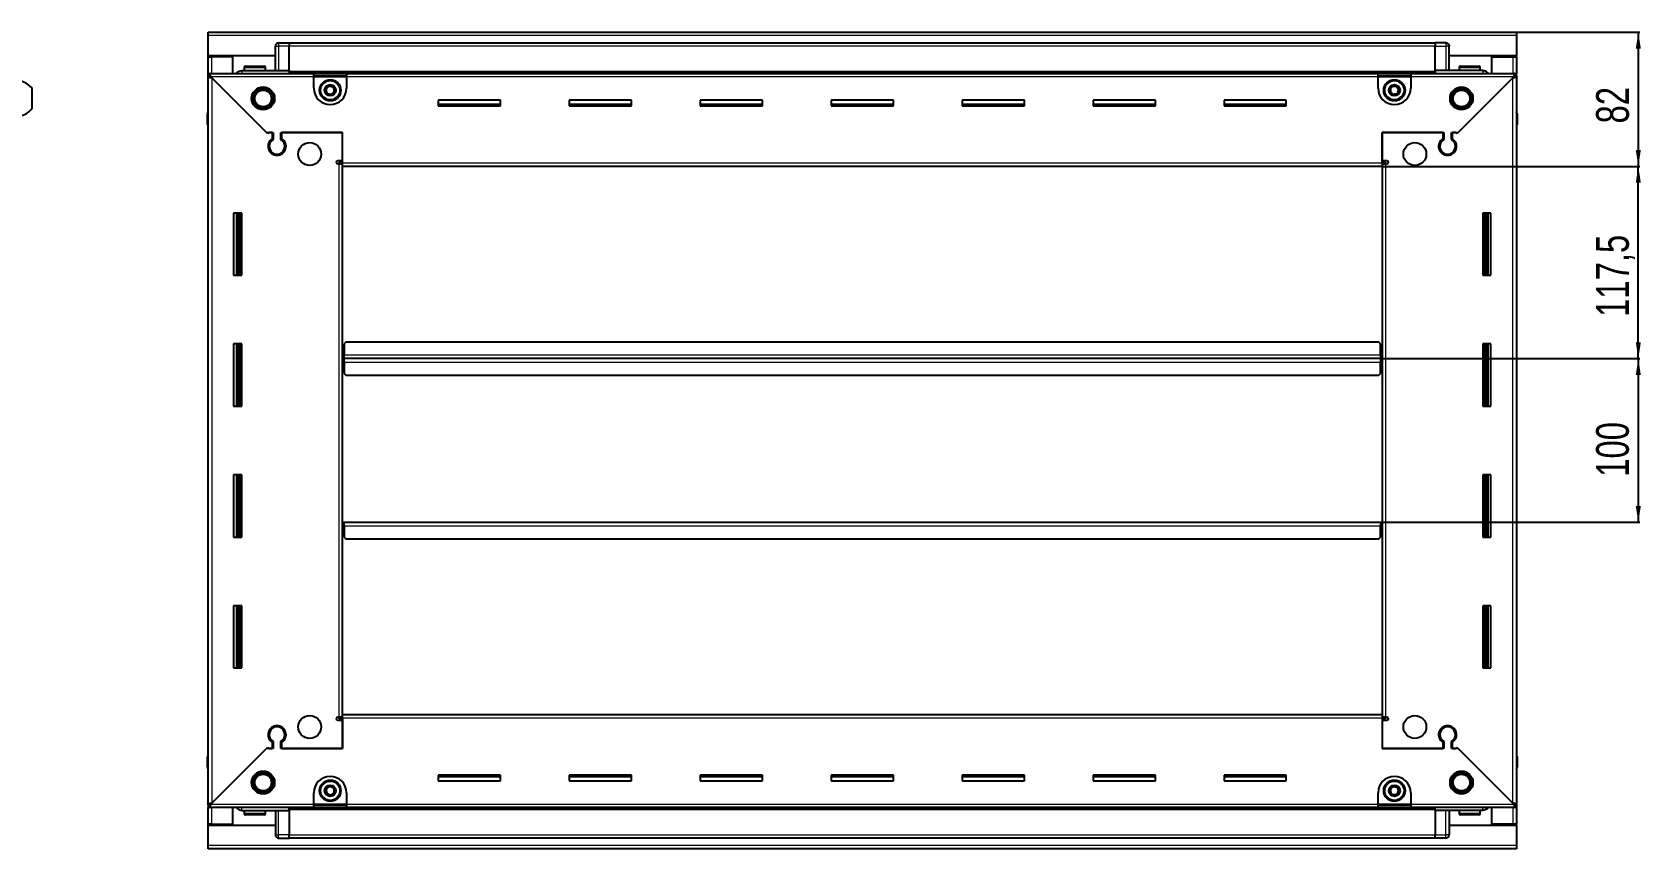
# Model space of a CAD drawing. Header units: millimetres. Extents: x 834 to 5053, y -1209 to 1858.
# Drawn here: x 4070 to 5053, y 1227 to 1726 of the extents above; entities that cross this region are included whole.
import ezdxf

# ---------------------------------------------------------------- set-up
doc = ezdxf.new("R2010")
doc.units = ezdxf.units.MM
doc.layers.add('FORMAT', color=7, linetype='Continuous')
doc.styles.add('SLDTEXTSTYLE0', font='TXT', dxfattribs={"width": 0.75})
doc.dimstyles.new('SLDDIMSTYLE0', dxfattribs={"dimtxt": 20, "dimasz": 10, "dimexe": 0, "dimexo": 0.0625, "dimgap": 5, "dimtad": 2, "dimdec": 1, "dimrnd": 1e-09, "dimzin": 12, "dimdsep": 46, "dimtxsty": 'SLDTEXTSTYLE0', "dimsah": 1, "dimcen": 0.09, "dimadec": 0, "dimazin": 3, "dimtfac": 1, "dimtofl": 0, "dimtmove": 0, "dimatfit": 3, "dimfxl": 0, "dimfrac": 2, "dimtolj": 1, "dimtzin": 12, "dimarcsym": 0})

# ---------------------------------------------------------------- blocks, each defined once
blk = doc.blocks.new('_D_5')
at = {"layer": 'FORMAT'}
for p, q in [((4976.59, 1726.26), (5052.08, 1726.26)), ((5051.08, 1726.26), (5051.08, 1644.26)), ((4894.59, 1644.26), (5052.08, 1644.26))]:
    blk.add_line(p, q, dxfattribs=at)
for points in [[(5051.08, 1726.26), (5049.54, 1716.26), (5052.62, 1716.26)], [(5051.08, 1644.26), (5052.62, 1654.26), (5049.54, 1654.26)]]:
    blk.add_solid(points, dxfattribs=at)
at = {"layer": 'FORMAT', "insert": (5025.3, 1670.48), "char_height": 20, "attachment_point": 1, "rotation": 90, "style": 'SLDTEXTSTYLE0'}
blk.add_mtext('82', dxfattribs=at)
blk = doc.blocks.new('_D_6')
at = {"layer": 'FORMAT'}
for p, q in [((4894.59, 1644.26), (5052.08, 1644.26)), ((5051.08, 1526.76), (5051.08, 1644.26)), ((4893.59, 1526.76), (5052.08, 1526.76))]:
    blk.add_line(p, q, dxfattribs=at)
for points in [[(5051.08, 1644.26), (5049.54, 1634.26), (5052.62, 1634.26)], [(5051.08, 1526.76), (5052.62, 1536.76), (5049.54, 1536.76)]]:
    blk.add_solid(points, dxfattribs=at)
at = {"layer": 'FORMAT', "insert": (5025.3, 1552.26), "char_height": 20, "attachment_point": 1, "rotation": 90, "style": 'SLDTEXTSTYLE0'}
blk.add_mtext('117,5', dxfattribs=at)
blk = doc.blocks.new('_D_7')
at = {"layer": 'FORMAT'}
for p, q in [((4893.59, 1526.76), (5052.08, 1526.76)), ((5051.08, 1526.76), (5051.08, 1426.76)), ((4893.59, 1426.76), (5052.08, 1426.76))]:
    blk.add_line(p, q, dxfattribs=at)
for points in [[(5051.08, 1526.76), (5049.54, 1516.76), (5052.62, 1516.76)], [(5051.08, 1426.76), (5052.62, 1436.76), (5049.54, 1436.76)]]:
    blk.add_solid(points, dxfattribs=at)
at = {"layer": 'FORMAT', "insert": (5025.3, 1454.59), "char_height": 20, "attachment_point": 1, "rotation": 90, "style": 'SLDTEXTSTYLE0'}
blk.add_mtext('100', dxfattribs=at)

msp = doc.modelspace()

# ---------------------------------------------------------------- linework, layer by layer
at = {"color": 7, "linetype": 'Continuous', "lineweight": 25}
for p, q in [((4177.58, 1726.26), (4976.58, 1726.26)), ((4177.58, 1724.16), (4177.58, 1726.26)), ((4177.58, 1711.76), (4177.58, 1724.16)), ((4220.58, 1719.76), (4227.08, 1719.76)), ((4220.58, 1719.76), (4227.08, 1719.76)), ((4227.08, 1719.76), (4227.08, 1719.76)), ((4227.08, 1719.76), (4227.08, 1719.76)), ((4227.08, 1719.76), (4227.08, 1717.76)), ((4927.08, 1719.61), (4227.08, 1719.61)), ((4927.08, 1719.76), (4927.08, 1719.76)), ((4933.58, 1719.76), (4927.08, 1719.76)), ((4933.58, 1719.76), (4927.08, 1719.76)), ((4927.08, 1719.76), (4927.08, 1717.76)), ((4976.58, 1726.26), (4976.58, 1724.16)), ((4976.58, 1724.16), (4976.58, 1711.76)), ((4218.58, 1711.76), (4177.58, 1711.76)), ((4177.58, 1711.26), (4177.58, 1711.76)), ((4177.58, 1701.01), (4177.58, 1711.26)), ((4177.58, 1711.26), (4179.68, 1711.26)), ((4179.08, 1711.26), (4179.08, 1711.76)), ((4192.58, 1711.26), (4179.68, 1711.26)), ((4192.58, 1701.01), (4192.58, 1711.26)), ((4218.58, 1702.76), (4218.58, 1717.76)), ((4219.26, 1719.26), (4219.26, 1719.26)), ((4227.08, 1702.76), (4227.08, 1717.76)), ((4927.08, 1702.76), (4927.08, 1717.76)), ((4935.58, 1717.76), (4935.58, 1717.76)), ((4935.58, 1702.76), (4935.58, 1717.76)), ((4976.58, 1711.76), (4935.58, 1711.76)), ((4961.58, 1701.01), (4961.58, 1711.26)), ((4961.58, 1711.26), (4974.48, 1711.26)), ((4974.48, 1711.26), (4976.58, 1711.26)), ((4975.08, 1711.26), (4975.08, 1711.76)), ((4976.58, 1711.26), (4976.58, 1711.76)), ((4976.58, 1711.26), (4976.58, 1701.01)), ((4177.58, 1699.51), (4177.58, 1701.01)), ((4177.58, 1701.01), (4178.58, 1701.01)), ((4178.58, 1701.01), (4242.08, 1701.01)), ((4178.58, 1699.51), (4178.58, 1701.01)), ((4198.08, 1702.76), (4227.08, 1702.76)), ((4199.58, 1704.66), (4199.58, 1702.76)), ((4200.38, 1705.46), (4211.78, 1705.46)), ((4212.58, 1702.76), (4212.58, 1704.66)), ((4227.08, 1702.76), (4227.08, 1702.26)), ((4227.08, 1701.61), (4927.08, 1701.61)), ((4242.08, 1698.91), (4242.08, 1701.01)), ((4242.08, 1701.01), (4262.08, 1701.01)), ((4262.08, 1701.01), (4892.08, 1701.01)), ((4262.08, 1701.01), (4262.08, 1698.91)), ((4892.08, 1698.91), (4892.08, 1701.01)), ((4892.08, 1701.01), (4912.08, 1701.01)), ((4912.08, 1701.01), (4975.58, 1701.01)), ((4912.08, 1701.01), (4912.08, 1698.91)), ((4927.08, 1702.76), (4927.08, 1702.26)), ((4956.08, 1702.76), (4927.08, 1702.76)), ((4941.58, 1704.66), (4941.58, 1702.76)), ((4942.38, 1705.46), (4953.78, 1705.46)), ((4954.58, 1702.76), (4954.58, 1704.66)), ((4975.58, 1699.51), (4975.58, 1701.01)), ((4975.58, 1701.01), (4976.58, 1701.01)), ((4976.58, 1699.51), (4976.58, 1701.01)), ((4070.02, 1679.76), (4070.02, 1691.76)), ((4177.58, 1699.01), (4177.58, 1699.51)), ((4177.58, 1699.51), (4178.58, 1699.51)), ((4177.58, 1254.51), (4177.58, 1699.01)), ((4179.08, 1699.01), (4177.58, 1699.01)), ((4179.18, 1698.91), (4213.08, 1665.01)), ((4213.78, 1664.31), (4179.68, 1698.41)), ((4242.08, 1699.51), (4262.08, 1699.51)), ((4242.08, 1692.01), (4242.08, 1698.91)), ((4262.08, 1698.91), (4262.08, 1692.01)), ((4892.08, 1699.51), (4912.08, 1699.51)), ((4892.08, 1692.01), (4892.08, 1698.91)), ((4912.08, 1698.91), (4912.08, 1692.01)), ((4974.48, 1698.41), (4940.38, 1664.31)), ((4941.08, 1665.01), (4974.98, 1698.91)), ((4975.08, 1699.01), (4976.58, 1699.01)), ((4975.58, 1699.51), (4976.58, 1699.51)), ((4976.58, 1699.51), (4976.58, 1699.01)), ((4976.58, 1699.01), (4976.58, 1254.51)), ((4356.08, 1684.76), (4318.08, 1684.76)), ((4318.08, 1684.76), (4318.08, 1681.26)), ((4356.08, 1682.01), (4318.08, 1682.01)), ((4318.08, 1681.26), (4356.08, 1681.26)), ((4356.08, 1681.26), (4356.08, 1684.76)), ((4436.08, 1684.76), (4398.08, 1684.76)), ((4398.08, 1684.76), (4398.08, 1681.26)), ((4436.08, 1682.01), (4398.08, 1682.01)), ((4398.08, 1681.26), (4436.08, 1681.26)), ((4436.08, 1681.26), (4436.08, 1684.76)), ((4516.08, 1684.76), (4478.08, 1684.76)), ((4478.08, 1684.76), (4478.08, 1681.26)), ((4516.08, 1682.01), (4478.08, 1682.01)), ((4478.08, 1681.26), (4516.08, 1681.26)), ((4516.08, 1681.26), (4516.08, 1684.76)), ((4596.08, 1684.76), (4558.08, 1684.76)), ((4558.08, 1684.76), (4558.08, 1681.26)), ((4596.08, 1682.01), (4558.08, 1682.01)), ((4558.08, 1681.26), (4596.08, 1681.26)), ((4596.08, 1681.26), (4596.08, 1684.76)), ((4676.08, 1684.76), (4638.08, 1684.76)), ((4638.08, 1684.76), (4638.08, 1681.26)), ((4676.08, 1682.01), (4638.08, 1682.01)), ((4638.08, 1681.26), (4676.08, 1681.26)), ((4676.08, 1681.26), (4676.08, 1684.76)), ((4756.08, 1684.76), (4718.08, 1684.76)), ((4718.08, 1684.76), (4718.08, 1681.26)), ((4756.08, 1682.01), (4718.08, 1682.01)), ((4718.08, 1681.26), (4756.08, 1681.26)), ((4756.08, 1681.26), (4756.08, 1684.76)), ((4836.08, 1684.76), (4798.08, 1684.76)), ((4798.08, 1684.76), (4798.08, 1681.26)), ((4836.08, 1682.01), (4798.08, 1682.01)), ((4798.08, 1681.26), (4836.08, 1681.26)), ((4836.08, 1681.26), (4836.08, 1684.76)), ((4177.08, 1676.26), (4177.08, 1669.76)), ((4177.08, 1669.76), (4177.08, 1676.26)), ((4976.58, 1677.58), (4976.58, 1677.58)), ((4977.08, 1676.26), (4977.08, 1669.76)), ((4977.08, 1669.76), (4977.08, 1676.26)), ((4177.08, 1669.76), (4177.08, 1669.76)), ((4177.58, 1669.76), (4177.08, 1669.76)), ((4177.23, 1669.76), (4177.23, 1283.76)), ((4213.08, 1665.01), (4217.28, 1665.01)), ((4214.48, 1665.01), (4213.78, 1664.31)), ((4216.58, 1665.01), (4214.48, 1665.01)), ((4216.58, 1665.01), (4216.58, 1661.12)), ((4217.28, 1665.01), (4217.28, 1660.72)), ((4221.88, 1665.01), (4259.58, 1665.01)), ((4221.88, 1660.72), (4221.88, 1665.01)), ((4222.58, 1661.12), (4222.58, 1665.01)), ((4259.58, 1665.01), (4222.58, 1665.01)), ((4259.58, 1646.36), (4259.58, 1665.01)), ((4259.58, 1647.76), (4259.58, 1665.01)), ((4894.58, 1665.01), (4932.28, 1665.01)), ((4894.58, 1646.36), (4894.58, 1665.01)), ((4894.58, 1665.01), (4894.58, 1647.76)), ((4931.58, 1665.01), (4894.58, 1665.01)), ((4931.58, 1665.01), (4931.58, 1661.12)), ((4932.28, 1665.01), (4932.28, 1660.72)), ((4936.88, 1665.01), (4941.08, 1665.01)), ((4936.88, 1660.72), (4936.88, 1665.01)), ((4939.68, 1665.01), (4937.58, 1665.01)), ((4937.58, 1661.12), (4937.58, 1665.01)), ((4940.38, 1664.31), (4939.68, 1665.01)), ((4976.58, 1669.76), (4977.08, 1669.76)), ((4976.93, 1283.76), (4976.93, 1669.76)), ((4977.08, 1669.76), (4977.08, 1669.76)), ((4977.08, 1669.76), (4977.08, 1669.76)), ((4217.58, 1652.14), (4217.58, 1651.38)), ((4936.58, 1652.14), (4936.58, 1651.38)), ((4256.73, 1647.76), (4259.58, 1647.76)), ((4257.48, 1645.76), (4256.73, 1645.76)), ((4257.48, 1645.76), (4259.58, 1645.76)), ((4259.58, 1646.76), (4257.58, 1646.76)), ((4257.58, 1646.76), (4257.58, 1645.76)), ((4259.58, 1644.26), (4259.58, 1646.36)), ((4894.58, 1644.26), (4259.58, 1644.26)), ((4259.58, 1309.26), (4259.58, 1644.26)), ((4894.58, 1647.76), (4897.43, 1647.76)), ((4896.58, 1646.76), (4894.58, 1646.76)), ((4894.58, 1646.36), (4894.58, 1644.26)), ((4894.58, 1645.76), (4896.68, 1645.76)), ((4894.58, 1644.26), (4894.58, 1309.26)), ((4896.58, 1645.76), (4896.58, 1646.76)), ((4897.43, 1645.76), (4896.68, 1645.76)), ((4198.08, 1615.76), (4193.08, 1615.76)), ((4193.08, 1615.76), (4193.08, 1577.76)), ((4195.23, 1577.76), (4195.23, 1615.76)), ((4197.02, 1577.76), (4197.02, 1615.76)), ((4197.06, 1577.76), (4197.06, 1615.76)), ((4198.08, 1577.76), (4198.08, 1615.76)), ((4956.08, 1615.76), (4956.08, 1577.76)), ((4961.08, 1615.76), (4956.08, 1615.76)), ((4957.1, 1615.76), (4957.1, 1577.76)), ((4957.14, 1615.76), (4957.14, 1577.76)), ((4958.93, 1615.76), (4958.93, 1577.76)), ((4961.08, 1577.76), (4961.08, 1615.76)), ((4193.08, 1577.76), (4198.08, 1577.76)), ((4956.08, 1577.76), (4961.08, 1577.76)), ((4198.08, 1535.76), (4193.08, 1535.76)), ((4193.08, 1535.76), (4193.08, 1497.76)), ((4195.23, 1497.76), (4195.23, 1535.76)), ((4197.02, 1497.76), (4197.02, 1535.76)), ((4197.06, 1497.76), (4197.06, 1535.76)), ((4198.08, 1497.76), (4198.08, 1535.76)), ((4261.58, 1536.76), (4260.58, 1535.76)), ((4260.58, 1535.76), (4260.58, 1528.86)), ((4892.58, 1536.76), (4261.58, 1536.76)), ((4893.58, 1535.76), (4892.58, 1536.76)), ((4893.58, 1528.86), (4893.58, 1535.76)), ((4956.08, 1535.76), (4956.08, 1497.76)), ((4961.08, 1535.76), (4956.08, 1535.76)), ((4957.1, 1535.76), (4957.1, 1497.76)), ((4957.14, 1535.76), (4957.14, 1497.76)), ((4958.93, 1535.76), (4958.93, 1497.76)), ((4961.08, 1497.76), (4961.08, 1535.76)), ((4260.33, 1526.76), (4259.58, 1526.76)), ((4260.58, 1529.61), (4260.33, 1529.61)), ((4260.33, 1529.61), (4260.33, 1526.76)), ((4260.33, 1526.76), (4260.33, 1523.91)), ((4260.33, 1523.91), (4260.58, 1523.91)), ((4260.58, 1526.76), (4260.58, 1528.86)), ((4260.58, 1524.66), (4260.58, 1526.76)), ((4893.58, 1526.76), (4260.58, 1526.76)), ((4260.58, 1524.66), (4260.58, 1517.76)), ((4893.83, 1529.61), (4893.58, 1529.61)), ((4893.58, 1528.86), (4893.58, 1526.76)), ((4893.58, 1526.76), (4893.58, 1524.66)), ((4893.58, 1517.76), (4893.58, 1524.66)), ((4893.58, 1523.91), (4893.83, 1523.91)), ((4893.83, 1526.76), (4893.83, 1529.61)), ((4893.83, 1523.91), (4893.83, 1526.76)), ((4894.58, 1526.76), (4893.83, 1526.76)), ((4260.58, 1517.76), (4261.58, 1516.76)), ((4261.58, 1516.76), (4892.58, 1516.76)), ((4892.58, 1516.76), (4893.58, 1517.76)), ((4193.08, 1497.76), (4198.08, 1497.76)), ((4956.08, 1497.76), (4961.08, 1497.76)), ((4198.08, 1455.76), (4193.08, 1455.76)), ((4193.08, 1455.76), (4193.08, 1417.76)), ((4195.23, 1417.76), (4195.23, 1455.76)), ((4197.02, 1417.76), (4197.02, 1455.76)), ((4197.06, 1417.76), (4197.06, 1455.76)), ((4198.08, 1417.76), (4198.08, 1455.76)), ((4956.08, 1455.76), (4956.08, 1417.76)), ((4961.08, 1455.76), (4956.08, 1455.76)), ((4957.1, 1455.76), (4957.1, 1417.76)), ((4957.14, 1455.76), (4957.14, 1417.76)), ((4958.93, 1455.76), (4958.93, 1417.76)), ((4961.08, 1417.76), (4961.08, 1455.76)), ((4259.58, 1426.76), (4260.33, 1426.76)), ((4260.33, 1426.76), (4260.33, 1423.91)), ((4260.58, 1424.66), (4260.58, 1426.76)), ((4260.58, 1426.76), (4893.58, 1426.76)), ((4893.58, 1426.76), (4893.58, 1424.66)), ((4893.83, 1423.91), (4893.83, 1426.76)), ((4893.83, 1426.76), (4894.58, 1426.76)), ((4193.08, 1417.76), (4198.08, 1417.76)), ((4260.33, 1423.91), (4260.58, 1423.91)), ((4260.58, 1424.66), (4260.58, 1417.76)), ((4260.58, 1417.76), (4261.58, 1416.76)), ((4261.58, 1416.76), (4892.58, 1416.76)), ((4892.58, 1416.76), (4893.58, 1417.76)), ((4893.58, 1417.76), (4893.58, 1424.66)), ((4893.58, 1423.91), (4893.83, 1423.91)), ((4956.08, 1417.76), (4961.08, 1417.76)), ((4198.08, 1375.76), (4193.08, 1375.76)), ((4193.08, 1375.76), (4193.08, 1337.76)), ((4195.23, 1337.76), (4195.23, 1375.76)), ((4197.02, 1337.76), (4197.02, 1375.76)), ((4197.06, 1337.76), (4197.06, 1375.76)), ((4198.08, 1337.76), (4198.08, 1375.76)), ((4956.08, 1375.76), (4956.08, 1337.76)), ((4961.08, 1375.76), (4956.08, 1375.76)), ((4957.1, 1375.76), (4957.1, 1337.76)), ((4957.14, 1375.76), (4957.14, 1337.76)), ((4958.93, 1375.76), (4958.93, 1337.76)), ((4961.08, 1337.76), (4961.08, 1375.76)), ((4193.08, 1337.76), (4198.08, 1337.76)), ((4956.08, 1337.76), (4961.08, 1337.76)), ((4256.73, 1307.76), (4257.48, 1307.76)), ((4259.58, 1307.76), (4257.48, 1307.76)), ((4257.58, 1307.76), (4257.58, 1306.76)), ((4259.58, 1307.16), (4259.58, 1309.26)), ((4259.58, 1309.26), (4894.58, 1309.26)), ((4259.58, 1307.16), (4259.58, 1288.51)), ((4894.58, 1309.26), (4894.58, 1307.16)), ((4896.68, 1307.76), (4894.58, 1307.76)), ((4894.58, 1307.16), (4894.58, 1288.51)), ((4896.58, 1306.76), (4896.58, 1307.76)), ((4896.68, 1307.76), (4897.43, 1307.76)), ((4217.58, 1302.13), (4217.58, 1301.37)), ((4259.58, 1305.76), (4256.73, 1305.76)), ((4257.58, 1306.76), (4259.58, 1306.76)), ((4259.58, 1288.51), (4259.58, 1305.76)), ((4894.58, 1306.76), (4896.58, 1306.76)), ((4894.58, 1305.76), (4894.58, 1288.51)), ((4897.43, 1305.76), (4894.58, 1305.76)), ((4936.58, 1302.13), (4936.58, 1301.37)), ((4213.08, 1288.51), (4179.18, 1254.61)), ((4179.68, 1255.11), (4213.78, 1289.21)), ((4217.28, 1288.51), (4213.08, 1288.51)), ((4213.78, 1289.21), (4214.48, 1288.51)), ((4214.48, 1288.51), (4216.58, 1288.51)), ((4216.58, 1292.4), (4216.58, 1288.51)), ((4217.28, 1292.79), (4217.28, 1288.51)), ((4221.88, 1288.51), (4221.88, 1292.79)), ((4259.58, 1288.51), (4221.88, 1288.51)), ((4222.58, 1288.51), (4222.58, 1292.4)), ((4222.58, 1288.51), (4259.58, 1288.51)), ((4932.28, 1288.51), (4894.58, 1288.51)), ((4894.58, 1288.51), (4931.58, 1288.51)), ((4931.58, 1292.4), (4931.58, 1288.51)), ((4932.28, 1292.79), (4932.28, 1288.51)), ((4936.88, 1288.51), (4936.88, 1292.79)), ((4941.08, 1288.51), (4936.88, 1288.51)), ((4937.58, 1288.51), (4937.58, 1292.4)), ((4937.58, 1288.51), (4939.68, 1288.51)), ((4939.68, 1288.51), (4940.38, 1289.21)), ((4940.38, 1289.21), (4974.48, 1255.11)), ((4974.98, 1254.61), (4941.08, 1288.51)), ((4177.08, 1283.76), (4177.08, 1283.76)), ((4177.08, 1277.26), (4177.08, 1283.76)), ((4177.08, 1283.76), (4177.08, 1283.76)), ((4177.08, 1283.76), (4177.08, 1277.26)), ((4177.58, 1283.76), (4177.08, 1283.76)), ((4976.58, 1283.76), (4977.08, 1283.76)), ((4977.08, 1283.76), (4977.08, 1283.76)), ((4977.08, 1277.26), (4977.08, 1283.76)), ((4977.08, 1283.76), (4977.08, 1277.26)), ((4177.58, 1275.93), (4177.58, 1275.93)), ((4356.08, 1272.26), (4318.08, 1272.26)), ((4318.08, 1272.26), (4318.08, 1268.76)), ((4318.08, 1271.51), (4356.08, 1271.51)), ((4318.08, 1268.76), (4356.08, 1268.76)), ((4356.08, 1268.76), (4356.08, 1272.26)), ((4436.08, 1272.26), (4398.08, 1272.26)), ((4398.08, 1272.26), (4398.08, 1268.76)), ((4398.08, 1271.51), (4436.08, 1271.51)), ((4398.08, 1268.76), (4436.08, 1268.76)), ((4436.08, 1268.76), (4436.08, 1272.26)), ((4516.08, 1272.26), (4478.08, 1272.26)), ((4478.08, 1272.26), (4478.08, 1268.76)), ((4478.08, 1271.51), (4516.08, 1271.51)), ((4478.08, 1268.76), (4516.08, 1268.76)), ((4516.08, 1268.76), (4516.08, 1272.26)), ((4596.08, 1272.26), (4558.08, 1272.26)), ((4558.08, 1272.26), (4558.08, 1268.76)), ((4558.08, 1271.51), (4596.08, 1271.51)), ((4558.08, 1268.76), (4596.08, 1268.76)), ((4596.08, 1268.76), (4596.08, 1272.26)), ((4676.08, 1272.26), (4638.08, 1272.26)), ((4638.08, 1272.26), (4638.08, 1268.76)), ((4638.08, 1271.51), (4676.08, 1271.51)), ((4638.08, 1268.76), (4676.08, 1268.76)), ((4676.08, 1268.76), (4676.08, 1272.26)), ((4756.08, 1272.26), (4718.08, 1272.26)), ((4718.08, 1272.26), (4718.08, 1268.76)), ((4718.08, 1271.51), (4756.08, 1271.51)), ((4718.08, 1268.76), (4756.08, 1268.76)), ((4756.08, 1268.76), (4756.08, 1272.26)), ((4836.08, 1272.26), (4798.08, 1272.26)), ((4798.08, 1272.26), (4798.08, 1268.76)), ((4798.08, 1271.51), (4836.08, 1271.51)), ((4798.08, 1268.76), (4836.08, 1268.76)), ((4836.08, 1268.76), (4836.08, 1272.26)), ((4242.08, 1254.61), (4242.08, 1261.51)), ((4262.08, 1261.51), (4262.08, 1254.61)), ((4892.08, 1254.61), (4892.08, 1261.51)), ((4912.08, 1261.51), (4912.08, 1254.61)), ((4177.58, 1254.01), (4177.58, 1254.51)), ((4179.08, 1254.51), (4177.58, 1254.51)), ((4177.58, 1254.01), (4177.58, 1252.51)), ((4178.58, 1254.01), (4177.58, 1254.01)), ((4177.58, 1242.26), (4177.58, 1252.51)), ((4178.58, 1252.51), (4177.58, 1252.51)), ((4178.58, 1254.01), (4178.58, 1252.51)), ((4242.08, 1252.51), (4178.58, 1252.51)), ((4192.58, 1242.26), (4192.58, 1252.51)), ((4198.08, 1250.76), (4227.08, 1250.76)), ((4199.58, 1250.76), (4199.58, 1248.86)), ((4204.16, 1248.06), (4200.38, 1248.06)), ((4211.78, 1248.06), (4204.16, 1248.06)), ((4212.58, 1248.86), (4212.58, 1250.76)), ((4218.58, 1250.76), (4218.58, 1235.76)), ((4927.08, 1251.91), (4227.08, 1251.91)), ((4227.08, 1250.76), (4227.08, 1251.26)), ((4227.08, 1250.76), (4227.08, 1235.76)), ((4242.08, 1252.51), (4242.08, 1254.61)), ((4262.08, 1254.01), (4242.08, 1254.01)), ((4262.08, 1252.51), (4242.08, 1252.51)), ((4262.08, 1254.61), (4262.08, 1252.51)), ((4892.08, 1252.51), (4262.08, 1252.51)), ((4892.08, 1252.51), (4892.08, 1254.61)), ((4912.08, 1254.01), (4892.08, 1254.01)), ((4912.08, 1252.51), (4892.08, 1252.51)), ((4912.08, 1254.61), (4912.08, 1252.51)), ((4975.58, 1252.51), (4912.08, 1252.51)), ((4927.08, 1250.76), (4927.08, 1251.26)), ((4956.08, 1250.76), (4927.08, 1250.76)), ((4927.08, 1250.76), (4927.08, 1235.76)), ((4935.58, 1250.76), (4935.58, 1235.76)), ((4941.58, 1250.76), (4941.58, 1248.86)), ((4949.37, 1248.06), (4942.38, 1248.06)), ((4953.78, 1248.06), (4949.37, 1248.06)), ((4954.58, 1248.86), (4954.58, 1250.76)), ((4961.58, 1242.26), (4961.58, 1252.51)), ((4975.08, 1254.51), (4976.58, 1254.51)), ((4975.58, 1254.01), (4975.58, 1252.51)), ((4976.58, 1254.01), (4975.58, 1254.01)), ((4976.58, 1252.51), (4975.58, 1252.51)), ((4976.58, 1254.51), (4976.58, 1254.01)), ((4976.58, 1254.01), (4976.58, 1252.51)), ((4976.58, 1252.51), (4976.58, 1242.26)), ((4179.68, 1242.26), (4177.58, 1242.26)), ((4177.58, 1241.76), (4177.58, 1242.26)), ((4177.58, 1241.76), (4218.58, 1241.76)), ((4177.58, 1229.36), (4177.58, 1241.76)), ((4179.08, 1241.76), (4179.08, 1242.26)), ((4179.68, 1242.26), (4192.58, 1242.26)), ((4935.58, 1241.76), (4976.58, 1241.76)), ((4974.48, 1242.26), (4961.58, 1242.26)), ((4976.58, 1242.26), (4974.48, 1242.26)), ((4975.08, 1241.76), (4975.08, 1242.26)), ((4976.58, 1241.76), (4976.58, 1242.26)), ((4976.58, 1241.76), (4976.58, 1229.36)), ((4177.58, 1227.26), (4177.58, 1229.36)), ((4218.58, 1235.76), (4218.58, 1235.76)), ((4220.58, 1233.76), (4227.08, 1233.76)), ((4220.58, 1233.76), (4227.08, 1233.76)), ((4227.08, 1233.76), (4227.08, 1235.76)), ((4227.08, 1233.91), (4927.08, 1233.91)), ((4227.08, 1233.76), (4227.08, 1233.76)), ((4927.08, 1233.76), (4927.08, 1235.76)), ((4927.08, 1233.76), (4927.08, 1233.76)), ((4933.58, 1233.76), (4927.08, 1233.76)), ((4927.08, 1233.76), (4927.08, 1233.76)), ((4933.58, 1233.76), (4927.08, 1233.76)), ((4934.9, 1234.26), (4934.9, 1234.26)), ((4976.58, 1229.36), (4976.58, 1227.26)), ((4976.58, 1227.26), (4177.58, 1227.26))]:
    msp.add_line(p, q, dxfattribs=at)
at = {"color": 8, "linetype": 'Continuous', "lineweight": 18}
for p, q in [((4976.58, 1724.16), (4177.58, 1724.16)), ((4220.58, 1719.76), (4220.58, 1717.76)), ((4933.58, 1719.76), (4933.58, 1717.76)), ((4179.68, 1711.26), (4179.68, 1711.76)), ((4179.68, 1701.01), (4179.68, 1711.26)), ((4218.58, 1717.76), (4220.58, 1717.76)), ((4220.58, 1717.76), (4220.58, 1702.76)), ((4227.08, 1717.76), (4220.58, 1717.76)), ((4927.08, 1717.61), (4227.08, 1717.61)), ((4927.08, 1717.76), (4933.58, 1717.76)), ((4933.58, 1717.76), (4933.58, 1702.76)), ((4935.58, 1717.76), (4933.58, 1717.76)), ((4974.48, 1711.76), (4974.48, 1711.26)), ((4974.48, 1711.26), (4974.48, 1701.01)), ((4199.58, 1704.66), (4212.58, 1704.66)), ((4927.08, 1702.26), (4227.08, 1702.26)), ((4927.08, 1701.02), (4227.08, 1701.02)), ((4941.58, 1704.66), (4954.58, 1704.66)), ((4242.08, 1698.91), (4179.18, 1698.91)), ((4179.68, 1698.41), (4179.68, 1255.11)), ((4242.08, 1698.91), (4262.08, 1698.91)), ((4892.08, 1698.91), (4262.08, 1698.91)), ((4892.08, 1698.91), (4912.08, 1698.91)), ((4974.98, 1698.91), (4912.08, 1698.91)), ((4974.48, 1255.11), (4974.48, 1698.41)), ((4177.58, 1676.26), (4177.08, 1676.26)), ((4976.58, 1676.26), (4977.08, 1676.26)), ((4257.48, 1307.76), (4257.48, 1645.76)), ((4259.58, 1646.36), (4894.58, 1646.36)), ((4896.68, 1645.76), (4896.68, 1307.76)), ((4194.58, 1615.76), (4194.58, 1577.76)), ((4195.82, 1615.76), (4195.82, 1577.76)), ((4958.34, 1577.76), (4958.34, 1615.76)), ((4959.58, 1577.76), (4959.58, 1615.76)), ((4194.58, 1535.76), (4194.58, 1497.76)), ((4195.82, 1535.76), (4195.82, 1497.76)), ((4958.34, 1497.76), (4958.34, 1535.76)), ((4959.58, 1497.76), (4959.58, 1535.76)), ((4893.58, 1528.86), (4260.58, 1528.86)), ((4260.58, 1524.66), (4893.58, 1524.66)), ((4194.58, 1455.76), (4194.58, 1417.76)), ((4195.82, 1455.76), (4195.82, 1417.76)), ((4958.34, 1417.76), (4958.34, 1455.76)), ((4959.58, 1417.76), (4959.58, 1455.76)), ((4260.58, 1424.66), (4893.58, 1424.66)), ((4194.58, 1375.76), (4194.58, 1337.76)), ((4195.82, 1375.76), (4195.82, 1337.76)), ((4958.34, 1337.76), (4958.34, 1375.76)), ((4959.58, 1337.76), (4959.58, 1375.76)), ((4894.58, 1307.16), (4259.58, 1307.16)), ((4177.58, 1277.26), (4177.08, 1277.26)), ((4976.58, 1277.26), (4977.08, 1277.26)), ((4179.18, 1254.61), (4242.08, 1254.61)), ((4179.68, 1242.26), (4179.68, 1252.51)), ((4203.88, 1248.86), (4199.58, 1248.86)), ((4212.58, 1248.86), (4203.88, 1248.86)), ((4220.58, 1235.76), (4220.58, 1250.76)), ((4227.08, 1252.49), (4927.08, 1252.49)), ((4227.08, 1251.26), (4927.08, 1251.26)), ((4262.08, 1254.61), (4242.08, 1254.61)), ((4262.08, 1254.61), (4892.08, 1254.61)), ((4912.08, 1254.61), (4892.08, 1254.61)), ((4912.08, 1254.61), (4974.98, 1254.61)), ((4933.58, 1235.76), (4933.58, 1250.76)), ((4949.55, 1248.86), (4941.58, 1248.86)), ((4954.58, 1248.86), (4949.55, 1248.86)), ((4974.48, 1252.51), (4974.48, 1242.26)), ((4179.68, 1241.76), (4179.68, 1242.26)), ((4974.48, 1242.26), (4974.48, 1241.76)), ((4976.58, 1229.36), (4177.58, 1229.36)), ((4218.58, 1235.76), (4220.58, 1235.76)), ((4227.08, 1235.76), (4220.58, 1235.76)), ((4220.58, 1233.76), (4220.58, 1235.76)), ((4227.08, 1235.91), (4927.08, 1235.91)), ((4927.08, 1235.76), (4933.58, 1235.76)), ((4935.58, 1235.76), (4933.58, 1235.76)), ((4933.58, 1233.76), (4933.58, 1235.76))]:
    msp.add_line(p, q, dxfattribs=at)
at = {"color": 7, "linetype": 'Continuous', "lineweight": 25, "flags": 128}
msp.add_lwpolyline([(4935.43, 1718.51), (4935.54, 1718.15), (4935.58, 1717.76)], dxfattribs=at)
at = {"color": 7, "linetype": 'Continuous', "lineweight": 25}
for centre, radius in [((4211.08, 1685.76), 7), ((4211.08, 1685.76), 6.02), ((4211.08, 1685.76), 5.1), ((4252.08, 1690.76), 6.5), ((4252.08, 1690.76), 3.46), ((4902.08, 1690.76), 6.5), ((4902.08, 1690.76), 3.46), ((4943.08, 1685.76), 7), ((4943.08, 1685.76), 6.03), ((4943.08, 1685.76), 5.1), ((4239.58, 1651.76), 7), ((4914.58, 1651.76), 7), ((4239.58, 1301.76), 7), ((4914.58, 1301.76), 7), ((4211.08, 1267.76), 7), ((4211.08, 1267.76), 6.02), ((4211.08, 1267.76), 5.1), ((4252.08, 1262.76), 6.5), ((4902.08, 1262.76), 6.5), ((4943.08, 1267.76), 7), ((4943.08, 1267.76), 6.02), ((4943.08, 1267.76), 5.1), ((4252.08, 1262.76), 3.46), ((4902.08, 1262.76), 3.46)]:
    msp.add_circle(centre, radius, dxfattribs=at)
at = {"color": 8, "linetype": 'Continuous', "lineweight": 18}
for centre in [(4252.08, 1690.76), (4902.08, 1690.76), (4252.08, 1262.76), (4902.08, 1262.76)]:
    msp.add_circle(centre, 5.7, dxfattribs=at)
at = {"color": 7, "linetype": 'Continuous', "lineweight": 25}
for centre, radius, start, end in [((4220.58, 1717.76), 2, 90, 180), ((4220.58, 1717.76), 2, 90, 131.40962), ((4933.58, 1717.76), 2, 0, 90), ((4200.38, 1704.66), 0.8, 90, 180), ((4211.78, 1704.66), 0.8, 0, 90), ((4218.38, 1702.96), 0.2, 270, 0), ((4935.78, 1702.96), 0.2, 180, 270), ((4942.38, 1704.66), 0.8, 90, 180), ((4953.78, 1704.66), 0.8, 0, 90), ((4060.4, 1684.73), 11.91, 36.1266, 75.29965), ((4252.08, 1692.01), 10, 180, 270), ((4252.08, 1690.76), 2.5, 134.01559, 194.01559), ((4252.08, 1690.76), 2.5, 194.01559, 254.01559), ((4252.08, 1690.76), 2.5, 74.01559, 134.01559), ((4252.08, 1692.01), 10, 270, 0), ((4252.08, 1690.76), 2.5, 14.01559, 74.01559), ((4252.08, 1690.76), 2.5, 314.01559, 14.01559), ((4902.08, 1692.01), 10, 180, 270), ((4902.08, 1690.76), 2.5, 160.11158, 220.11158), ((4902.08, 1690.76), 2.5, 100.11158, 160.11158), ((4902.08, 1690.76), 2.5, 40.11158, 100.11158), ((4902.08, 1692.01), 10, 270, 0), ((4902.08, 1690.76), 2.5, 340.11158, 40.11158), ((4252.08, 1690.76), 2.5, 254.01559, 314.01559), ((4902.08, 1690.76), 2.5, 220.11158, 280.11158), ((4902.08, 1690.76), 2.5, 280.11158, 340.11158), ((4060.4, 1686.78), 11.91, 284.70035, 323.8734), ((4179.08, 1676.26), 2, 138.57492, 180), ((4179.08, 1676.26), 2, 138.59038, 180), ((4975.08, 1676.26), 2, 33.78451, 41.40962), ((4975.08, 1676.26), 2, 0, 41.40962), ((4975.08, 1676.26), 2, 360, 19.56674), ((4219.58, 1656.51), 5.5, 123.05573, 56.94427), ((4219.58, 1656.51), 4.8, 118.63099, 61.36901), ((4934.58, 1656.51), 5.5, 123.05573, 56.94427), ((4934.58, 1656.51), 4.8, 118.63099, 61.36901), ((4256.73, 1646.76), 1, 90, 270), ((4897.43, 1646.76), 1, 270, 90), ((4256.73, 1306.76), 1, 90, 270), ((4897.43, 1306.76), 1, 270, 90), ((4219.58, 1297.01), 5.5, 303.05573, 236.94427), ((4219.58, 1297.01), 4.8, 298.63099, 241.36901), ((4934.58, 1297.01), 5.5, 303.05573, 236.94427), ((4934.58, 1297.01), 4.8, 298.63099, 241.36901), ((4179.08, 1277.26), 2, 180, 221.39416), ((4252.08, 1261.51), 10, 90, 180), ((4252.08, 1261.51), 10, 0, 90), ((4902.08, 1261.51), 10, 90, 180), ((4902.08, 1261.51), 10, 0, 90), ((4975.08, 1277.26), 2, 318.57492, 360), ((4975.08, 1277.26), 2, 318.59038, 0), ((4252.08, 1262.76), 2.5, 127.47401, 187.47401), ((4252.08, 1262.76), 2.5, 187.47401, 247.47401), ((4252.08, 1262.76), 2.5, 67.47401, 127.47401), ((4252.08, 1262.76), 2.5, 247.47401, 307.47401), ((4252.08, 1262.76), 2.5, 7.47401, 67.47401), ((4252.08, 1262.76), 2.5, 307.47401, 7.47401), ((4902.08, 1262.76), 2.5, 147.04236, 207.04236), ((4902.08, 1262.76), 2.5, 207.04236, 267.04236), ((4902.08, 1262.76), 2.5, 87.04236, 147.04236), ((4902.08, 1262.76), 2.5, 267.04236, 327.04236), ((4902.08, 1262.76), 2.5, 27.04236, 87.04236), ((4902.08, 1262.76), 2.5, 327.04236, 27.04236), ((4200.38, 1248.86), 0.8, 180, 270), ((4211.78, 1248.86), 0.8, 270, 360), ((4218.38, 1250.56), 0.2, 0, 90), ((4935.78, 1250.56), 0.2, 90, 180), ((4942.38, 1248.86), 0.8, 180, 270), ((4953.78, 1248.86), 0.8, 270, 0), ((4220.58, 1235.76), 2, 180, 270), ((4220.58, 1235.76), 2, 180, 270), ((4933.58, 1235.76), 2, 270, 0)]:
    msp.add_arc(centre, radius, start, end, dxfattribs=at)
for points, knots in [([(4179.18, 1698.91), (4179.13, 1699.16), (4179.04, 1699.65), (4178.91, 1700.3), (4178.78, 1700.76), (4178.67, 1700.98), (4178.6, 1701), (4178.58, 1701.01)], [0, 0, 0, 0, 0.230255, 0.448522, 0.666786, 0.88505, 1, 1, 1, 1]), ([(4194.87, 1701.01), (4194.99, 1701.21), (4195.37, 1701.86), (4196.53, 1702.57), (4197.56, 1702.69), (4198.08, 1702.76)], [0, 0, 0, 0, 0.18225, 0.591125, 1, 1, 1, 1]), ([(4227.08, 1702.76), (4227.08, 1702.72), (4227.08, 1702.64), (4227.08, 1702.02), (4227.08, 1701.47), (4227.08, 1701.09), (4227.08, 1701.08)], [0, 0, 0, 0, 0.3302662, 0.6605324, 0.9907986, 1, 1, 1, 1]), ([(4927.08, 1702.76), (4927.08, 1702.72), (4927.08, 1702.64), (4927.08, 1702.02), (4927.08, 1701.47), (4927.08, 1701.09), (4927.08, 1701.08)], [0, 0, 0, 0, 0.3302662, 0.6605324, 0.9907986, 1, 1, 1, 1]), ([(4959.3, 1701.01), (4959.18, 1701.21), (4958.79, 1701.86), (4957.63, 1702.57), (4956.6, 1702.69), (4956.08, 1702.76)], [0, 0, 0, 0, 0.1822499, 0.5911249, 1, 1, 1, 1]), ([(4975.58, 1701.01), (4975.53, 1700.98), (4975.44, 1700.93), (4975.31, 1700.54), (4975.18, 1699.98), (4975.07, 1699.4), (4975, 1699.03), (4974.98, 1698.91)], [0, 0, 0, 0, 0.230255, 0.448522, 0.666786, 0.88505, 1, 1, 1, 1]), ([(4177.58, 1699.01), (4177.61, 1698.96), (4177.66, 1698.87), (4178.05, 1698.74), (4178.61, 1698.61), (4179.19, 1698.5), (4179.55, 1698.43), (4179.68, 1698.41)], [0, 0, 0, 0, 0.230255, 0.448522, 0.666786, 0.88505, 1, 1, 1, 1]), ([(4249.31, 1691.55), (4249.68, 1691.91), (4250.37, 1692.58), (4251.06, 1693.25), (4251.38, 1693.56)], [0, 0, 0, 0, 0.534686, 1, 1, 1, 1]), ([(4250, 1688.75), (4249.92, 1689.09), (4249.72, 1689.88), (4249.48, 1690.85), (4249.34, 1691.43), (4249.31, 1691.55)], [0, 0, 0, 0, 0.3629006, 0.8668753, 1, 1, 1, 1]), ([(4251.38, 1693.56), (4251.88, 1693.42), (4252.8, 1693.15), (4253.73, 1692.89), (4254.16, 1692.76)], [0, 0, 0, 0, 0.534686, 1, 1, 1, 1]), ([(4254.16, 1692.76), (4254.19, 1692.64), (4254.33, 1692.06), (4254.57, 1691.1), (4254.77, 1690.3), (4254.86, 1689.96)], [0, 0, 0, 0, 0.133125, 0.637099, 1, 1, 1, 1]), ([(4899.24, 1690.25), (4899.28, 1690.37), (4899.48, 1690.93), (4899.82, 1691.87), (4900.1, 1692.64), (4900.22, 1692.96)], [0, 0, 0, 0, 0.133125, 0.637099, 1, 1, 1, 1]), ([(4901.1, 1688.04), (4900.77, 1688.44), (4900.14, 1689.17), (4899.53, 1689.91), (4899.24, 1690.25)], [0, 0, 0, 0, 0.534686, 1, 1, 1, 1]), ([(4900.22, 1692.96), (4900.73, 1693.06), (4901.68, 1693.22), (4902.62, 1693.39), (4903.06, 1693.47)], [0, 0, 0, 0, 0.534686, 1, 1, 1, 1]), ([(4903.06, 1693.47), (4903.39, 1693.08), (4904.02, 1692.34), (4904.63, 1691.61), (4904.92, 1691.26)], [0, 0, 0, 0, 0.534686, 1, 1, 1, 1]), ([(4904.92, 1691.26), (4904.81, 1690.94), (4904.53, 1690.17), (4904.19, 1689.23), (4903.98, 1688.67), (4903.94, 1688.55)], [0, 0, 0, 0, 0.362901, 0.866875, 1, 1, 1, 1]), ([(4974.48, 1698.41), (4974.73, 1698.45), (4975.23, 1698.54), (4975.87, 1698.68), (4976.33, 1698.81), (4976.55, 1698.92), (4976.57, 1698.98), (4976.58, 1699.01)], [0, 0, 0, 0, 0.2302553, 0.4485219, 0.6667858, 0.8850496, 1, 1, 1, 1]), ([(4252.78, 1687.96), (4252.28, 1688.1), (4251.36, 1688.36), (4250.43, 1688.63), (4250, 1688.75)], [0, 0, 0, 0, 0.5346859, 1, 1, 1, 1]), ([(4254.86, 1689.96), (4254.48, 1689.6), (4253.79, 1688.93), (4253.1, 1688.27), (4252.78, 1687.96)], [0, 0, 0, 0, 0.534686, 1, 1, 1, 1]), ([(4903.94, 1688.55), (4903.43, 1688.46), (4902.48, 1688.29), (4901.54, 1688.12), (4901.1, 1688.04)], [0, 0, 0, 0, 0.534686, 1, 1, 1, 1]), ([(4249.41, 1263.86), (4249.51, 1263.94), (4249.99, 1264.3), (4250.78, 1264.91), (4251.43, 1265.41), (4251.71, 1265.62)], [0, 0, 0, 0, 0.133125, 0.637099, 1, 1, 1, 1]), ([(4249.79, 1261), (4249.72, 1261.51), (4249.6, 1262.47), (4249.47, 1263.42), (4249.41, 1263.86)], [0, 0, 0, 0, 0.534686, 1, 1, 1, 1]), ([(4252.46, 1259.89), (4251.98, 1260.09), (4251.09, 1260.46), (4250.2, 1260.83), (4249.79, 1261)], [0, 0, 0, 0, 0.534686, 1, 1, 1, 1]), ([(4251.71, 1265.62), (4252.18, 1265.42), (4253.07, 1265.05), (4253.96, 1264.68), (4254.37, 1264.51)], [0, 0, 0, 0, 0.5346859, 1, 1, 1, 1]), ([(4254.75, 1261.65), (4254.47, 1261.44), (4253.82, 1260.94), (4253.03, 1260.34), (4252.56, 1259.97), (4252.46, 1259.89)], [0, 0, 0, 0, 0.362901, 0.866875, 1, 1, 1, 1]), ([(4254.37, 1264.51), (4254.44, 1264), (4254.56, 1263.05), (4254.69, 1262.09), (4254.75, 1261.65)], [0, 0, 0, 0, 0.534686, 1, 1, 1, 1]), ([(4899.2, 1262.91), (4899.48, 1263.34), (4900, 1264.15), (4900.53, 1264.95), (4900.77, 1265.33)], [0, 0, 0, 0, 0.5346859, 1, 1, 1, 1]), ([(4900.51, 1260.33), (4900.28, 1260.79), (4899.84, 1261.65), (4899.4, 1262.51), (4899.2, 1262.91)], [0, 0, 0, 0, 0.534686, 1, 1, 1, 1]), ([(4903.39, 1260.19), (4903.05, 1260.2), (4902.23, 1260.25), (4901.23, 1260.3), (4900.63, 1260.33), (4900.51, 1260.33)], [0, 0, 0, 0, 0.362901, 0.866875, 1, 1, 1, 1]), ([(4900.77, 1265.33), (4900.89, 1265.32), (4901.49, 1265.29), (4902.48, 1265.24), (4903.31, 1265.2), (4903.65, 1265.18)], [0, 0, 0, 0, 0.133125, 0.637099, 1, 1, 1, 1]), ([(4904.96, 1262.61), (4904.68, 1262.18), (4904.16, 1261.37), (4903.64, 1260.56), (4903.39, 1260.19)], [0, 0, 0, 0, 0.534686, 1, 1, 1, 1]), ([(4903.65, 1265.18), (4903.89, 1264.72), (4904.32, 1263.86), (4904.76, 1263.01), (4904.96, 1262.61)], [0, 0, 0, 0, 0.5346859, 1, 1, 1, 1]), ([(4179.68, 1255.11), (4179.43, 1255.06), (4178.93, 1254.97), (4178.29, 1254.84), (4177.83, 1254.71), (4177.61, 1254.6), (4177.59, 1254.53), (4177.58, 1254.51)], [0, 0, 0, 0, 0.230255, 0.448522, 0.666786, 0.88505, 1, 1, 1, 1]), ([(4178.58, 1252.51), (4178.63, 1252.53), (4178.72, 1252.59), (4178.85, 1252.98), (4178.98, 1253.54), (4179.09, 1254.12), (4179.16, 1254.48), (4179.18, 1254.61)], [0, 0, 0, 0, 0.230255, 0.448522, 0.666786, 0.88505, 1, 1, 1, 1]), ([(4194.87, 1252.51), (4194.99, 1252.31), (4195.37, 1251.66), (4196.53, 1250.95), (4197.56, 1250.82), (4198.08, 1250.76)], [0, 0, 0, 0, 0.1822499, 0.5911249, 1, 1, 1, 1]), ([(4227.08, 1250.76), (4227.08, 1250.79), (4227.08, 1250.87), (4227.08, 1251.49), (4227.08, 1252.07), (4227.08, 1252.46), (4227.08, 1252.49)], [0, 0, 0, 0, 0.324279, 0.648558, 0.972836, 1, 1, 1, 1]), ([(4927.08, 1250.76), (4927.08, 1250.79), (4927.08, 1250.87), (4927.08, 1251.49), (4927.08, 1252.07), (4927.08, 1252.46), (4927.08, 1252.49)], [0, 0, 0, 0, 0.324279, 0.648558, 0.972836, 1, 1, 1, 1]), ([(4959.3, 1252.51), (4959.18, 1252.31), (4958.79, 1251.66), (4957.63, 1250.95), (4956.6, 1250.82), (4956.08, 1250.76)], [0, 0, 0, 0, 0.18225, 0.591125, 1, 1, 1, 1]), ([(4976.58, 1254.51), (4976.55, 1254.55), (4976.5, 1254.64), (4976.11, 1254.78), (4975.55, 1254.91), (4974.97, 1255.02), (4974.61, 1255.08), (4974.48, 1255.11)], [0, 0, 0, 0, 0.230255, 0.448522, 0.666786, 0.88505, 1, 1, 1, 1]), ([(4974.98, 1254.61), (4975.03, 1254.35), (4975.12, 1253.86), (4975.25, 1253.22), (4975.38, 1252.75), (4975.49, 1252.53), (4975.56, 1252.51), (4975.58, 1252.51)], [0, 0, 0, 0, 0.230255, 0.448522, 0.666786, 0.88505, 1, 1, 1, 1])]:
    msp.add_open_spline(points, degree=3, knots=knots, dxfattribs=at)
at = {"color": 8, "linetype": 'Continuous', "lineweight": 18}
for points, knots in [([(4198.08, 1702.76), (4198.08, 1702.71), (4198.08, 1702.64), (4198.08, 1702.2), (4198.08, 1701.75), (4198.08, 1701.33), (4198.08, 1701.06), (4198.08, 1701.01)], [0, 0, 0, 0, 0.359753, 0.553414, 0.751185, 0.948956, 1, 1, 1, 1]), ([(4956.08, 1702.76), (4956.08, 1702.71), (4956.08, 1702.64), (4956.08, 1702.2), (4956.08, 1701.75), (4956.08, 1701.33), (4956.08, 1701.06), (4956.08, 1701.01)], [0, 0, 0, 0, 0.359753, 0.553414, 0.751185, 0.948956, 1, 1, 1, 1]), ([(4198.08, 1250.76), (4198.08, 1250.8), (4198.08, 1250.88), (4198.08, 1251.31), (4198.08, 1251.77), (4198.08, 1252.18), (4198.08, 1252.45), (4198.08, 1252.51)], [0, 0, 0, 0, 0.359753, 0.553414, 0.751185, 0.948956, 1, 1, 1, 1]), ([(4956.08, 1250.76), (4956.08, 1250.8), (4956.08, 1250.88), (4956.08, 1251.31), (4956.08, 1251.77), (4956.08, 1252.18), (4956.08, 1252.45), (4956.08, 1252.51)], [0, 0, 0, 0, 0.3597529, 0.5534142, 0.7511852, 0.9489563, 1, 1, 1, 1])]:
    msp.add_open_spline(points, degree=3, knots=knots, dxfattribs=at)
at = {"color": 7, "linetype": 'Continuous', "lineweight": 25}
for points in [[(4179.18, 1698.91), (4179.13, 1698.99), (4179.03, 1699.14), (4178.88, 1699.34), (4178.73, 1699.48), (4178.63, 1699.5), (4178.58, 1699.51)], [(4179.08, 1699.01), (4179.09, 1698.96), (4179.11, 1698.86), (4179.25, 1698.71), (4179.44, 1698.56), (4179.6, 1698.46), (4179.68, 1698.41)], [(4974.48, 1698.41), (4974.56, 1698.46), (4974.72, 1698.56), (4974.91, 1698.71), (4975.05, 1698.86), (4975.07, 1698.96), (4975.08, 1699.01)], [(4975.58, 1699.51), (4975.53, 1699.5), (4975.43, 1699.48), (4975.28, 1699.34), (4975.13, 1699.14), (4975.03, 1698.99), (4974.98, 1698.91)], [(4178.58, 1254.01), (4178.63, 1254.02), (4178.73, 1254.03), (4178.88, 1254.17), (4179.03, 1254.37), (4179.13, 1254.53), (4179.18, 1254.61)], [(4179.68, 1255.11), (4179.6, 1255.06), (4179.44, 1254.96), (4179.25, 1254.81), (4179.11, 1254.66), (4179.09, 1254.56), (4179.08, 1254.51)], [(4975.08, 1254.51), (4975.07, 1254.56), (4975.05, 1254.66), (4974.91, 1254.81), (4974.72, 1254.96), (4974.56, 1255.06), (4974.48, 1255.11)], [(4974.98, 1254.61), (4975.03, 1254.53), (4975.13, 1254.37), (4975.28, 1254.17), (4975.43, 1254.03), (4975.53, 1254.02), (4975.58, 1254.01)]]:
    msp.add_open_spline(points, degree=3, dxfattribs=at)

# ---------------------------------------------------------------- dimensions: what is measured, and where the dimension line sits
at = {"layer": 'FORMAT'}
for base, p1, p2, picture, middle in [((5051.08, 1644.26), (4976.58, 1726.26), (4894.58, 1644.26), '_D_5', (5051.08, 1685.26)), ((5051.08, 1644.26), (4893.58, 1526.76), (4894.58, 1644.26), '_D_6', (5051.08, 1585.51)), ((5051.08, 1426.76), (4893.58, 1526.76), (4893.58, 1426.76), '_D_7', (5051.08, 1476.76))]:
    dim = msp.add_linear_dim(base=base, p1=p1, p2=p2, angle=90, dimstyle='SLDDIMSTYLE0', dxfattribs=at)
    dim.commit()
    dim.dimension.update_dxf_attribs({"geometry": picture, "text_midpoint": middle, "dimtype": 160})

doc.saveas('drawing.dxf')
